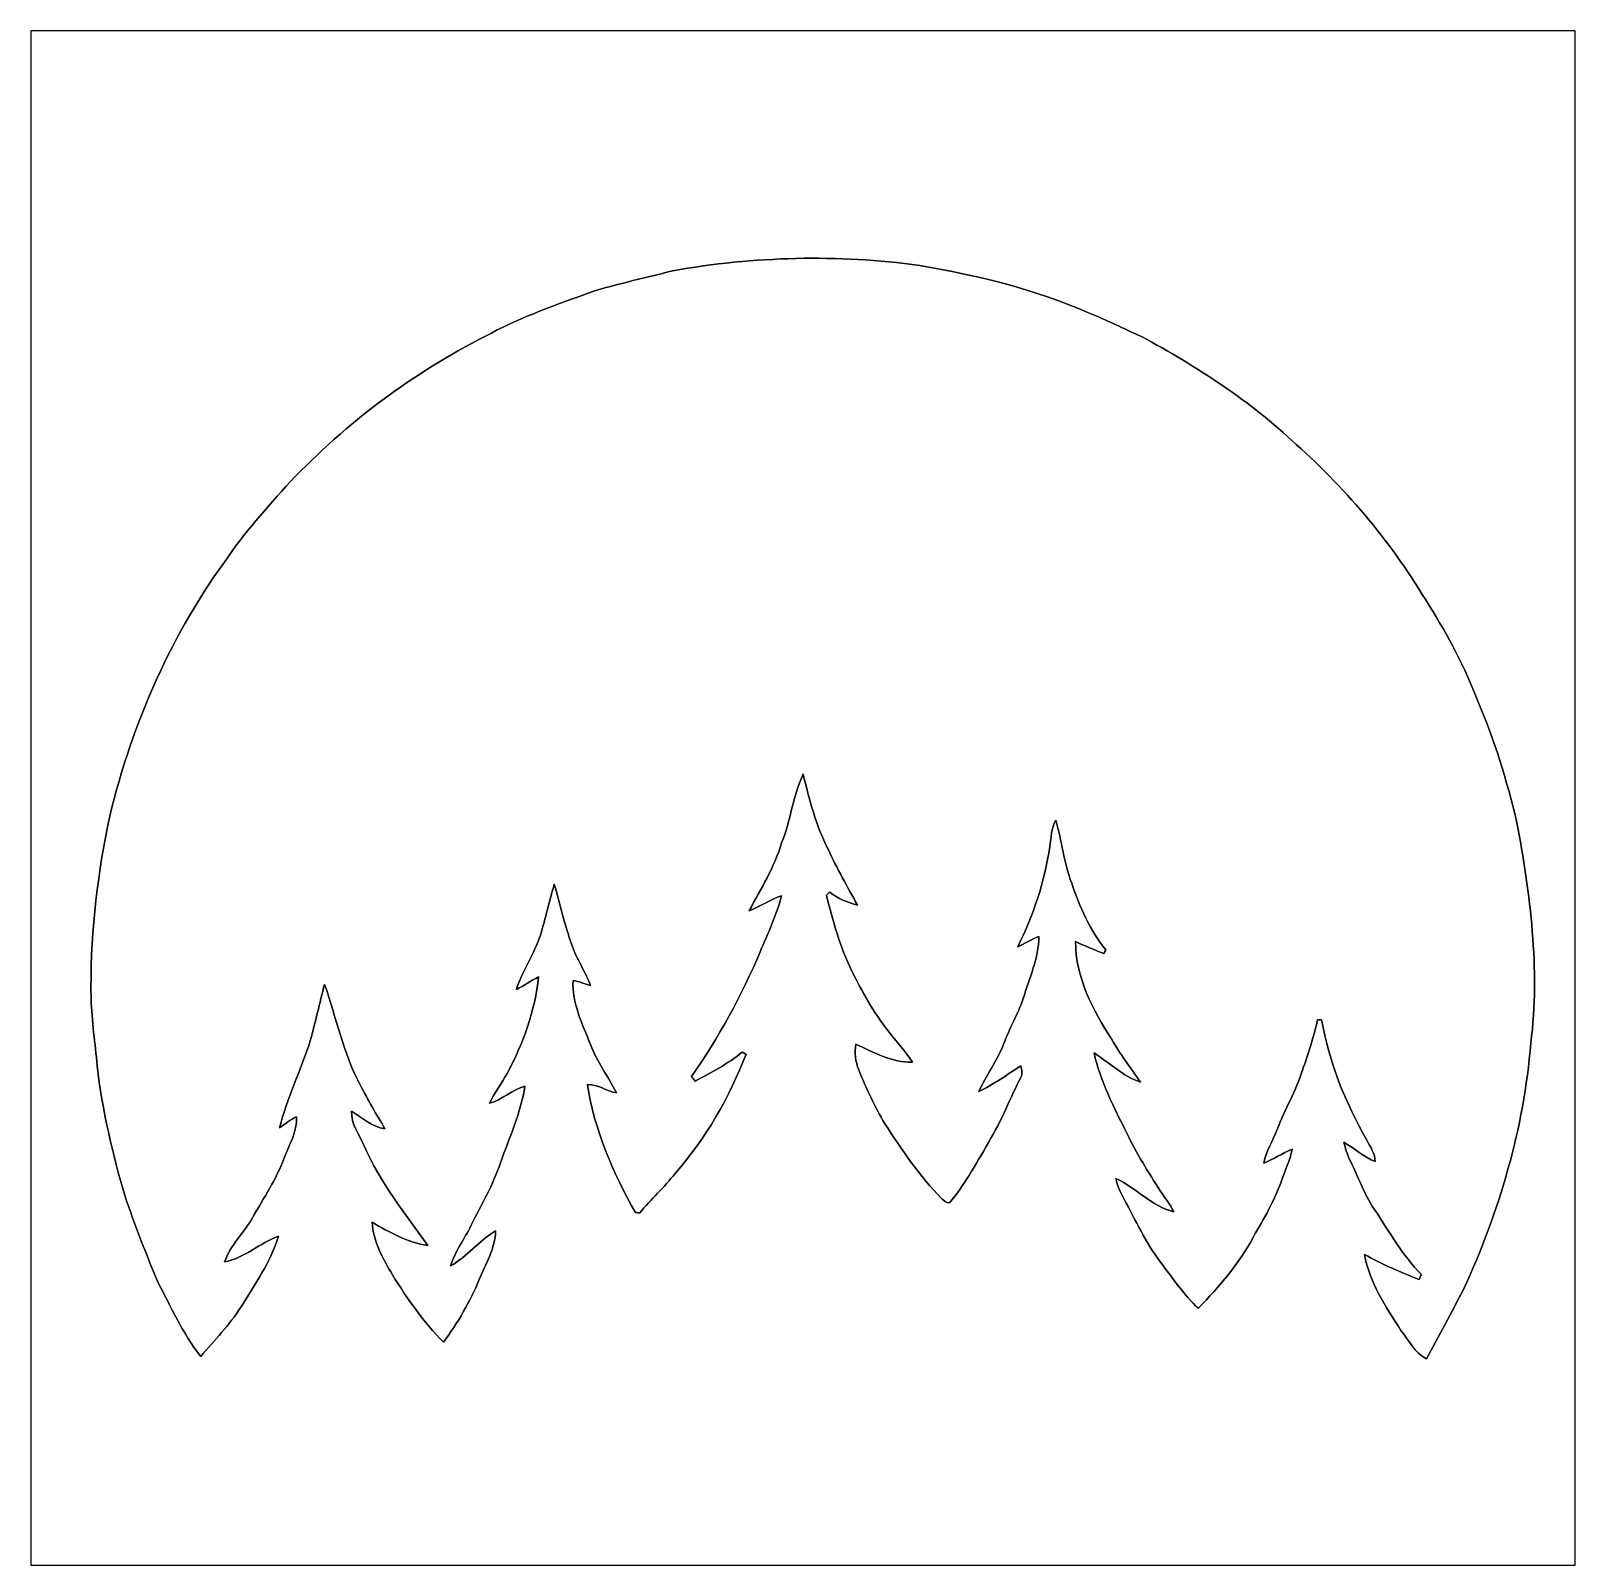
# Model space of a CAD drawing. Header units: centimetres. Extents: x -16.8 to 16.8, y -16.7 to 16.7.
import ezdxf

# ---------------------------------------------------------------- set-up
doc = ezdxf.new("R2010")
doc.units = ezdxf.units.CM
doc.header["$MEASUREMENT"] = 0
doc.layers.add('Layer 1', color=7, linetype='Continuous')

msp = doc.modelspace()

# ---------------------------------------------------------------- linework, layer by layer
at = {"layer": 'Layer 1', "color": 7}
for points, knots in [([(-16.77458, 16.66875), (-16.77458, 16.66875), (16.77458, 16.66875), (16.77458, 16.66875), (16.77458, 16.66875), (16.77458, 16.66875), (16.77458, -16.66875), (16.77458, -16.66875), (16.77458, -16.66875), (16.77458, -16.66875), (-16.77458, -16.66875), (-16.77458, -16.66875), (-16.77458, -16.66875), (-16.77458, -16.66875), (-16.77458, 16.66875), (-16.77458, 16.66875), (-16.77458, 16.66875), (-16.77458, 16.66875), (-16.77458, 16.66875), (-16.77458, 16.66875)], [0, 0, 0, 0, 0.16666667, 0.16666667, 0.16666667, 0.16666667, 0.33333333, 0.33333333, 0.33333333, 0.33333333, 0.5, 0.5, 0.5, 0.5, 0.66666667, 0.66666667, 0.66666667, 0.66666667, 1, 1, 1, 1]), ([(-2.83633, 11.45822), (-3.48474, 11.27584), (-4.15149, 11.15942), (-4.78614, 10.92764), (-4.78614, 10.92764), (-5.50157, 10.66271), (-6.22723, 10.408), (-6.89575, 10.03547), (-6.89575, 10.03547), (-8.47549, 9.23149), (-9.91835, 8.15728), (-11.13861, 6.87105), (-11.13861, 6.87105), (-11.64237, 6.3119), (-12.15178, 5.75239), (-12.57159, 5.12551), (-12.57159, 5.12551), (-13.79996, 3.42371), (-14.63957, 1.45521), (-15.10418, -0.58808), (-15.10418, -0.58808), (-15.3483, -1.82809), (-15.49259, -3.09174), (-15.46648, -4.35751), (-15.46648, -4.35751), (-15.45625, -4.84822), (-15.37088, -5.33294), (-15.33737, -5.82224), (-15.33737, -5.82224), (-15.2206, -6.78427), (-15.00082, -7.73218), (-14.72953, -8.66175), (-14.72953, -8.66175), (-14.51539, -9.28194), (-14.27692, -9.89401), (-14.02503, -10.49972), (-14.02503, -10.49972), (-13.73329, -11.0557), (-13.47541, -11.63637), (-13.08594, -12.1345), (-13.08594, -12.1345), (-12.78467, -11.78736), (-12.46258, -11.45646), (-12.21493, -11.06629), (-12.21493, -11.06629), (-11.9059, -10.5731), (-11.57111, -10.08274), (-11.39437, -9.52253), (-11.39437, -9.52253), (-11.8043, -9.66929), (-12.12921, -9.99525), (-12.56594, -10.08133), (-12.56594, -10.08133), (-12.44494, -9.71162), (-12.13767, -9.44527), (-11.95246, -9.10908), (-11.95246, -9.10908), (-11.71893, -8.69068), (-11.44517, -8.29239), (-11.27866, -7.83943), (-11.27866, -7.83943), (-11.17106, -7.54239), (-10.98585, -7.25876), (-11.00138, -6.93032), (-11.00138, -6.93032), (-11.14213, -6.979), (-11.24903, -7.08766), (-11.37285, -7.16597), (-11.37285, -7.16597), (-11.20563, -6.51792), (-10.91212, -5.9122), (-10.70398, -5.27756), (-10.70398, -5.27756), (-10.59321, -4.8701), (-10.50184, -4.4577), (-10.39495, -4.04954), (-10.39495, -4.04954), (-10.14024, -4.77732), (-9.98538, -5.54531), (-9.62131, -6.23252), (-9.62131, -6.23252), (-9.45691, -6.55849), (-9.26818, -6.87105), (-9.08403, -7.18608), (-9.08403, -7.18608), (-9.36272, -7.14798), (-9.57298, -6.94302), (-9.80722, -6.80508), (-9.80722, -6.80508), (-9.8238, -7.08413), (-9.63542, -7.31238), (-9.53523, -7.55967), (-9.53523, -7.55967), (-9.18704, -8.34919), (-8.64835, -9.0297), (-8.14987, -9.72679), (-8.14987, -9.72679), (-8.58979, -9.65729), (-8.98172, -9.43681), (-9.36237, -9.21844), (-9.36237, -9.21844), (-9.33662, -9.63577), (-9.12636, -10.01183), (-8.91928, -10.36461), (-8.91928, -10.36461), (-8.59155, -10.88072), (-8.24442, -11.39014), (-7.81121, -11.82441), (-7.81121, -11.82441), (-7.49723, -11.40319), (-7.23547, -10.94669), (-7.03263, -10.46198), (-7.03263, -10.46198), (-6.89822, -10.11661), (-6.67949, -9.78641), (-6.68196, -9.40294), (-6.68196, -9.40294), (-7.03086, -9.62554), (-7.29509, -9.96068), (-7.65528, -10.16635), (-7.65528, -10.16635), (-7.56179, -9.85097), (-7.35577, -9.58709), (-7.21325, -9.29428), (-7.21325, -9.29428), (-6.98712, -8.84379), (-6.72888, -8.40634), (-6.57154, -7.92515), (-6.57154, -7.92515), (-6.37893, -7.37729), (-6.12987, -6.83966), (-6.04061, -6.26251), (-6.04061, -6.26251), (-6.3246, -6.32777), (-6.52921, -6.56484), (-6.81179, -6.63434), (-6.81179, -6.63434), (-6.70701, -6.40539), (-6.54685, -6.20783), (-6.42832, -5.98664), (-6.42832, -5.98664), (-6.07836, -5.33541), (-5.82613, -4.62527), (-5.74358, -3.88796), (-5.74358, -3.88796), (-5.91079, -3.96734), (-6.05896, -4.08023), (-6.22653, -4.15925), (-6.22653, -4.15925), (-6.09529, -3.74721), (-5.83777, -3.39019), (-5.70406, -2.97886), (-5.70406, -2.97886), (-5.59329, -2.61303), (-5.5118, -2.23908), (-5.40244, -1.8729), (-5.40244, -1.8729), (-5.28496, -2.31458), (-5.17454, -2.75943), (-5.0232, -3.19088), (-5.0232, -3.19088), (-4.92372, -3.50203), (-4.72334, -3.76802), (-4.61821, -4.07705), (-4.61821, -4.07705), (-4.74345, -4.03613), (-4.86586, -3.98498), (-4.99639, -3.96346), (-4.99639, -3.96346), (-5.01968, -4.45452), (-4.79354, -4.91137), (-4.61716, -5.35764), (-4.61716, -5.35764), (-4.47181, -5.73052), (-4.23298, -6.05437), (-4.05412, -6.40997), (-4.05412, -6.40997), (-4.26896, -6.36588), (-4.45841, -6.21912), (-4.68348, -6.22441), (-4.68348, -6.22441), (-4.53355, -7.21254), (-4.13173, -8.14211), (-3.64173, -9.00677), (-3.64173, -9.00677), (-3.61809, -9.00924), (-3.57011, -9.01382), (-3.54648, -9.01594), (-3.54648, -9.01594), (-3.308, -8.71432), (-3.00884, -8.46667), (-2.78059, -8.15658), (-2.78059, -8.15658), (-2.10855, -7.40057), (-1.60196, -6.50593), (-1.23402, -5.56683), (-1.23402, -5.56683), (-1.25554, -5.55554), (-1.29893, -5.53297), (-1.32045, -5.52203), (-1.32045, -5.52203), (-1.63301, -5.77603), (-1.98755, -5.96512), (-2.34174, -6.15244), (-2.34174, -6.15244), (-2.3682, -6.11893), (-2.3943, -6.08577), (-2.42041, -6.05261), (-2.42041, -6.05261), (-1.83339, -5.20171), (-1.33209, -4.29225), (-0.92922, -3.34045), (-0.92922, -3.34045), (-0.76482, -2.93934), (-0.57221, -2.54706), (-0.46496, -2.12513), (-0.46496, -2.12513), (-0.71508, -2.20204), (-0.92604, -2.36114), (-1.17016, -2.45145), (-1.17016, -2.45145), (-0.91299, -1.97168), (-0.61877, -1.50424), (-0.46461, -0.97614), (-0.46461, -0.97614), (-0.26917, -0.48754), (-0.21943, 0.04551), (0.00423, 0.52388), (0.00423, 0.52388), (0.13476, -0.03563), (0.28293, -0.59761), (0.54504, -1.11196), (0.54504, -1.11196), (0.73307, -1.5307), (0.96591, -1.92652), (1.18322, -2.3301), (1.18322, -2.3301), (0.96979, -2.26695), (0.75283, -2.19075), (0.58208, -2.04294), (0.58208, -2.04294), (0.55739, -2.06551), (0.53269, -2.08809), (0.50871, -2.11138), (0.50871, -2.11138), (0.65264, -2.66665), (0.8001, -3.22756), (1.05339, -3.74544), (1.05339, -3.74544), (1.27988, -4.20617), (1.53282, -4.65843), (1.85244, -5.06201), (1.85244, -5.06201), (2.02283, -5.29096), (2.22426, -5.49592), (2.37631, -5.73864), (2.37631, -5.73864), (1.9371, -5.75451), (1.53388, -5.52803), (1.14794, -5.34741), (1.14794, -5.34741), (1.11831, -5.53685), (1.1363, -5.73088), (1.21391, -5.90832), (1.21391, -5.90832), (1.37019, -6.3119), (1.55857, -6.70348), (1.77694, -7.07708), (1.77694, -7.07708), (2.15371, -7.64328), (2.52518, -8.22149), (3.01202, -8.70126), (3.01202, -8.70126), (3.05964, -8.74395), (3.10938, -8.80251), (3.18029, -8.79651), (3.18029, -8.79651), (3.34292, -8.61236), (3.47945, -8.40634), (3.61103, -8.19926), (3.61103, -8.19926), (3.89396, -7.72442), (4.1843, -7.2517), (4.41466, -6.74864), (4.41466, -6.74864), (4.51026, -6.51863), (4.61892, -6.29426), (4.73251, -6.07272), (4.73251, -6.07272), (4.77732, -5.99475), (4.74768, -5.90409), (4.73463, -5.82224), (4.73463, -5.82224), (4.43159, -6.01239), (4.13914, -6.22265), (3.81741, -6.38104), (3.81741, -6.38104), (3.98392, -6.02862), (4.21887, -5.71182), (4.35857, -5.34599), (4.35857, -5.34599), (4.48275, -5.00909), (4.66831, -4.69865), (4.78684, -4.35998), (4.78684, -4.35998), (4.91278, -3.91478), (5.12516, -3.47909), (5.1241, -3.00778), (5.1241, -3.00778), (4.96676, -3.07305), (4.82036, -3.16124), (4.6669, -3.23462), (4.6669, -3.23462), (5.00309, -2.54776), (5.25286, -1.81575), (5.35975, -1.05657), (5.35975, -1.05657), (5.39327, -0.86325), (5.39609, -0.65828), (5.48957, -0.48119), (5.48957, -0.48119), (5.62187, -0.93416), (5.67196, -1.40899), (5.83741, -1.85244), (5.83741, -1.85244), (6.01204, -2.36643), (6.23358, -2.87584), (6.58036, -3.29883), (6.58036, -3.29883), (6.56978, -3.31858), (6.54791, -3.35844), (6.53732, -3.3782), (6.53732, -3.3782), (6.32777, -3.30129), (6.12316, -3.2131), (5.91996, -3.12138), (5.91996, -3.12138), (5.91926, -3.89855), (6.30026, -4.61222), (6.7116, -5.24863), (6.7116, -5.24863), (6.88834, -5.57671), (7.12541, -5.86423), (7.32966, -6.17467), (7.32966, -6.17467), (6.94514, -6.04696), (6.65868, -5.74957), (6.32248, -5.53861), (6.32248, -5.53861), (6.45971, -6.15562), (6.75816, -6.72289), (7.03651, -7.28557), (7.03651, -7.28557), (7.24711, -7.72054), (7.50076, -8.13259), (7.76323, -8.53793), (7.76323, -8.53793), (7.86201, -8.68751), (7.97701, -8.82721), (8.05321, -8.99125), (8.05321, -8.99125), (7.57132, -8.87307), (7.23865, -8.46314), (6.79379, -8.26699), (6.79379, -8.26699), (6.82625, -8.4268), (6.89857, -8.57356), (6.97971, -8.71396), (6.97971, -8.71396), (7.21854, -9.18281), (7.44996, -9.65976), (7.76605, -10.08345), (7.76605, -10.08345), (8.03099, -10.42635), (8.26841, -10.79394), (8.59014, -11.08851), (8.59014, -11.08851), (9.03499, -10.61156), (9.48267, -10.12049), (9.78464, -9.53664), (9.78464, -9.53664), (10.0076, -9.14964), (10.23761, -8.76335), (10.38542, -8.33967), (10.38542, -8.33967), (10.46374, -8.1026), (10.58474, -7.87753), (10.6239, -7.62917), (10.6239, -7.62917), (10.41753, -7.72619), (10.22103, -7.84296), (10.01113, -7.93256), (10.01113, -7.93256), (10.06404, -7.67327), (10.20939, -7.44608), (10.30323, -7.2009), (10.30323, -7.2009), (10.46903, -6.76346), (10.71421, -6.35952), (10.85356, -5.91185), (10.85356, -5.91185), (10.97562, -5.55202), (11.09557, -5.19042), (11.18023, -4.81965), (11.18023, -4.81965), (11.20175, -4.81894), (11.24444, -4.81789), (11.26561, -4.81718), (11.26561, -4.81718), (11.42859, -5.74075), (11.78525, -6.62411), (12.2488, -7.43691), (12.2488, -7.43691), (12.32747, -7.58296), (12.42907, -7.7283), (12.43189, -7.90116), (12.43189, -7.90116), (12.18459, -7.79674), (11.97998, -7.61965), (11.75314, -7.4803), (11.75314, -7.4803), (11.78101, -7.60765), (11.81841, -7.73324), (11.87521, -7.85142), (11.87521, -7.85142), (12.05406, -8.21126), (12.18424, -8.59649), (12.41002, -8.93233), (12.41002, -8.93233), (12.73563, -9.4167), (13.01785, -9.93704), (13.43554, -10.35156), (13.43554, -10.35156), (13.41861, -10.38789), (13.40203, -10.42423), (13.3858, -10.46127), (13.3858, -10.46127), (12.98011, -10.30287), (12.5797, -10.13178), (12.1987, -9.91976), (12.1987, -9.91976), (12.30806, -10.52795), (12.66155, -11.05711), (12.98857, -11.56794), (12.98857, -11.56794), (13.16249, -11.78137), (13.29161, -12.05089), (13.54279, -12.18565), (13.54279, -12.18565), (13.81196, -11.68471), (14.08677, -11.18658), (14.34994, -10.68211), (14.34994, -10.68211), (15.12711, -8.99372), (15.66192, -7.18256), (15.81221, -5.32553), (15.81221, -5.32553), (16.01576, -3.7151), (15.79915, -2.08774), (15.50388, -0.50271), (15.50388, -0.50271), (15.29186, 0.38523), (15.02163, 1.26118), (14.66144, 2.10079), (14.66144, 2.10079), (14.38628, 2.83069), (14.01939, 3.52319), (13.60241, 4.18147), (13.60241, 4.18147), (12.82876, 5.48852), (11.84875, 6.67138), (10.71562, 7.68209), (10.71562, 7.68209), (9.7155, 8.62259), (8.55874, 9.38107), (7.35118, 10.02736), (7.35118, 10.02736), (6.96877, 10.19916), (6.59342, 10.38789), (6.20395, 10.54382), (6.20395, 10.54382), (5.0352, 11.05182), (3.7913, 11.3605), (2.53718, 11.57005), (2.53718, 11.57005), (0.75459, 11.82194), (-1.06398, 11.76408), (-2.83633, 11.45822)], [0, 0, 0, 0, 0.00813008, 0.00813008, 0.00813008, 0.00813008, 0.01626016, 0.01626016, 0.01626016, 0.01626016, 0.02439024, 0.02439024, 0.02439024, 0.02439024, 0.03252033, 0.03252033, 0.03252033, 0.03252033, 0.04065041, 0.04065041, 0.04065041, 0.04065041, 0.04878049, 0.04878049, 0.04878049, 0.04878049, 0.05691057, 0.05691057, 0.05691057, 0.05691057, 0.06504065, 0.06504065, 0.06504065, 0.06504065, 0.07317073, 0.07317073, 0.07317073, 0.07317073, 0.08130081, 0.08130081, 0.08130081, 0.08130081, 0.08943089, 0.08943089, 0.08943089, 0.08943089, 0.09756098, 0.09756098, 0.09756098, 0.09756098, 0.10569106, 0.10569106, 0.10569106, 0.10569106, 0.11382114, 0.11382114, 0.11382114, 0.11382114, 0.12195122, 0.12195122, 0.12195122, 0.12195122, 0.1300813, 0.1300813, 0.1300813, 0.1300813, 0.13821138, 0.13821138, 0.13821138, 0.13821138, 0.14634146, 0.14634146, 0.14634146, 0.14634146, 0.15447154, 0.15447154, 0.15447154, 0.15447154, 0.16260163, 0.16260163, 0.16260163, 0.16260163, 0.17073171, 0.17073171, 0.17073171, 0.17073171, 0.17886179, 0.17886179, 0.17886179, 0.17886179, 0.18699187, 0.18699187, 0.18699187, 0.18699187, 0.19512195, 0.19512195, 0.19512195, 0.19512195, 0.20325203, 0.20325203, 0.20325203, 0.20325203, 0.21138211, 0.21138211, 0.21138211, 0.21138211, 0.2195122, 0.2195122, 0.2195122, 0.2195122, 0.22764228, 0.22764228, 0.22764228, 0.22764228, 0.23577236, 0.23577236, 0.23577236, 0.23577236, 0.24390244, 0.24390244, 0.24390244, 0.24390244, 0.25203252, 0.25203252, 0.25203252, 0.25203252, 0.2601626, 0.2601626, 0.2601626, 0.2601626, 0.26829268, 0.26829268, 0.26829268, 0.26829268, 0.27642276, 0.27642276, 0.27642276, 0.27642276, 0.28455285, 0.28455285, 0.28455285, 0.28455285, 0.29268293, 0.29268293, 0.29268293, 0.29268293, 0.30081301, 0.30081301, 0.30081301, 0.30081301, 0.30894309, 0.30894309, 0.30894309, 0.30894309, 0.31707317, 0.31707317, 0.31707317, 0.31707317, 0.32520325, 0.32520325, 0.32520325, 0.32520325, 0.33333333, 0.33333333, 0.33333333, 0.33333333, 0.34146341, 0.34146341, 0.34146341, 0.34146341, 0.3495935, 0.3495935, 0.3495935, 0.3495935, 0.35772358, 0.35772358, 0.35772358, 0.35772358, 0.36585366, 0.36585366, 0.36585366, 0.36585366, 0.37398374, 0.37398374, 0.37398374, 0.37398374, 0.38211382, 0.38211382, 0.38211382, 0.38211382, 0.3902439, 0.3902439, 0.3902439, 0.3902439, 0.39837398, 0.39837398, 0.39837398, 0.39837398, 0.40650407, 0.40650407, 0.40650407, 0.40650407, 0.41463415, 0.41463415, 0.41463415, 0.41463415, 0.42276423, 0.42276423, 0.42276423, 0.42276423, 0.43089431, 0.43089431, 0.43089431, 0.43089431, 0.43902439, 0.43902439, 0.43902439, 0.43902439, 0.44715447, 0.44715447, 0.44715447, 0.44715447, 0.45528455, 0.45528455, 0.45528455, 0.45528455, 0.46341463, 0.46341463, 0.46341463, 0.46341463, 0.47154472, 0.47154472, 0.47154472, 0.47154472, 0.4796748, 0.4796748, 0.4796748, 0.4796748, 0.48780488, 0.48780488, 0.48780488, 0.48780488, 0.49593496, 0.49593496, 0.49593496, 0.49593496, 0.50406504, 0.50406504, 0.50406504, 0.50406504, 0.51219512, 0.51219512, 0.51219512, 0.51219512, 0.5203252, 0.5203252, 0.5203252, 0.5203252, 0.52845528, 0.52845528, 0.52845528, 0.52845528, 0.53658537, 0.53658537, 0.53658537, 0.53658537, 0.54471545, 0.54471545, 0.54471545, 0.54471545, 0.55284553, 0.55284553, 0.55284553, 0.55284553, 0.56097561, 0.56097561, 0.56097561, 0.56097561, 0.56910569, 0.56910569, 0.56910569, 0.56910569, 0.57723577, 0.57723577, 0.57723577, 0.57723577, 0.58536585, 0.58536585, 0.58536585, 0.58536585, 0.59349593, 0.59349593, 0.59349593, 0.59349593, 0.60162602, 0.60162602, 0.60162602, 0.60162602, 0.6097561, 0.6097561, 0.6097561, 0.6097561, 0.61788618, 0.61788618, 0.61788618, 0.61788618, 0.62601626, 0.62601626, 0.62601626, 0.62601626, 0.63414634, 0.63414634, 0.63414634, 0.63414634, 0.64227642, 0.64227642, 0.64227642, 0.64227642, 0.6504065, 0.6504065, 0.6504065, 0.6504065, 0.65853659, 0.65853659, 0.65853659, 0.65853659, 0.66666667, 0.66666667, 0.66666667, 0.66666667, 0.67479675, 0.67479675, 0.67479675, 0.67479675, 0.68292683, 0.68292683, 0.68292683, 0.68292683, 0.69105691, 0.69105691, 0.69105691, 0.69105691, 0.69918699, 0.69918699, 0.69918699, 0.69918699, 0.70731707, 0.70731707, 0.70731707, 0.70731707, 0.71544715, 0.71544715, 0.71544715, 0.71544715, 0.72357724, 0.72357724, 0.72357724, 0.72357724, 0.73170732, 0.73170732, 0.73170732, 0.73170732, 0.7398374, 0.7398374, 0.7398374, 0.7398374, 0.74796748, 0.74796748, 0.74796748, 0.74796748, 0.75609756, 0.75609756, 0.75609756, 0.75609756, 0.76422764, 0.76422764, 0.76422764, 0.76422764, 0.77235772, 0.77235772, 0.77235772, 0.77235772, 0.7804878, 0.7804878, 0.7804878, 0.7804878, 0.78861789, 0.78861789, 0.78861789, 0.78861789, 0.79674797, 0.79674797, 0.79674797, 0.79674797, 0.80487805, 0.80487805, 0.80487805, 0.80487805, 0.81300813, 0.81300813, 0.81300813, 0.81300813, 0.82113821, 0.82113821, 0.82113821, 0.82113821, 0.82926829, 0.82926829, 0.82926829, 0.82926829, 0.83739837, 0.83739837, 0.83739837, 0.83739837, 0.84552846, 0.84552846, 0.84552846, 0.84552846, 0.85365854, 0.85365854, 0.85365854, 0.85365854, 0.86178862, 0.86178862, 0.86178862, 0.86178862, 0.8699187, 0.8699187, 0.8699187, 0.8699187, 0.87804878, 0.87804878, 0.87804878, 0.87804878, 0.88617886, 0.88617886, 0.88617886, 0.88617886, 0.89430894, 0.89430894, 0.89430894, 0.89430894, 0.90243902, 0.90243902, 0.90243902, 0.90243902, 0.91056911, 0.91056911, 0.91056911, 0.91056911, 0.91869919, 0.91869919, 0.91869919, 0.91869919, 0.92682927, 0.92682927, 0.92682927, 0.92682927, 0.93495935, 0.93495935, 0.93495935, 0.93495935, 0.94308943, 0.94308943, 0.94308943, 0.94308943, 0.95121951, 0.95121951, 0.95121951, 0.95121951, 0.95934959, 0.95934959, 0.95934959, 0.95934959, 0.96747967, 0.96747967, 0.96747967, 0.96747967, 0.97560976, 0.97560976, 0.97560976, 0.97560976, 0.98373984, 0.98373984, 0.98373984, 0.98373984, 1, 1, 1, 1])]:
    msp.add_open_spline(points, degree=3, knots=knots, dxfattribs=at)
at = {"layer": 'Layer 1', "color": 253}
msp.add_open_spline([(-2.83633, 11.45822), (-1.06398, 11.76408), (0.75459, 11.82194), (2.53718, 11.57005), (2.53718, 11.57005), (3.7913, 11.3605), (5.0352, 11.05182), (6.20395, 10.54382), (6.20395, 10.54382), (6.59342, 10.38789), (6.96877, 10.19916), (7.35118, 10.02736), (7.35118, 10.02736), (8.55874, 9.38107), (9.7155, 8.62259), (10.71562, 7.68209), (10.71562, 7.68209), (11.84875, 6.67138), (12.82876, 5.48852), (13.60241, 4.18147), (13.60241, 4.18147), (14.01939, 3.52319), (14.38628, 2.83069), (14.66144, 2.10079), (14.66144, 2.10079), (15.02163, 1.26118), (15.29186, 0.38523), (15.50388, -0.50271), (15.50388, -0.50271), (15.79915, -2.08774), (16.01576, -3.7151), (15.81221, -5.32553), (15.81221, -5.32553), (15.66192, -7.18256), (15.12711, -8.99372), (14.34994, -10.68211), (14.34994, -10.68211), (14.08677, -11.18658), (13.81196, -11.68471), (13.54279, -12.18565), (13.54279, -12.18565), (13.29161, -12.05089), (13.16249, -11.78137), (12.98857, -11.56794), (12.98857, -11.56794), (12.66155, -11.05711), (12.30806, -10.52795), (12.1987, -9.91976), (12.1987, -9.91976), (12.5797, -10.13178), (12.98011, -10.30287), (13.3858, -10.46127), (13.3858, -10.46127), (13.40203, -10.42423), (13.41861, -10.38789), (13.43554, -10.35156), (13.43554, -10.35156), (13.01785, -9.93704), (12.73563, -9.4167), (12.41002, -8.93233), (12.41002, -8.93233), (12.18424, -8.59649), (12.05406, -8.21126), (11.87521, -7.85142), (11.87521, -7.85142), (11.81841, -7.73324), (11.78101, -7.60765), (11.75314, -7.4803), (11.75314, -7.4803), (11.97998, -7.61965), (12.18459, -7.79674), (12.43189, -7.90116), (12.43189, -7.90116), (12.42907, -7.7283), (12.32747, -7.58296), (12.2488, -7.43691), (12.2488, -7.43691), (11.78525, -6.62411), (11.42859, -5.74075), (11.26561, -4.81718), (11.26561, -4.81718), (11.24444, -4.81789), (11.20175, -4.81894), (11.18023, -4.81965), (11.18023, -4.81965), (11.09557, -5.19042), (10.97562, -5.55202), (10.85356, -5.91185), (10.85356, -5.91185), (10.71421, -6.35952), (10.46903, -6.76346), (10.30323, -7.2009), (10.30323, -7.2009), (10.20939, -7.44608), (10.06404, -7.67327), (10.01113, -7.93256), (10.01113, -7.93256), (10.22103, -7.84296), (10.41753, -7.72619), (10.6239, -7.62917), (10.6239, -7.62917), (10.58474, -7.87753), (10.46374, -8.1026), (10.38542, -8.33967), (10.38542, -8.33967), (10.23761, -8.76335), (10.0076, -9.14964), (9.78464, -9.53664), (9.78464, -9.53664), (9.48267, -10.12049), (9.03499, -10.61156), (8.59014, -11.08851), (8.59014, -11.08851), (8.26841, -10.79394), (8.03099, -10.42635), (7.76605, -10.08345), (7.76605, -10.08345), (7.44996, -9.65976), (7.21854, -9.18281), (6.97971, -8.71396), (6.97971, -8.71396), (6.89857, -8.57356), (6.82625, -8.4268), (6.79379, -8.26699), (6.79379, -8.26699), (7.23865, -8.46314), (7.57132, -8.87307), (8.05321, -8.99125), (8.05321, -8.99125), (7.97701, -8.82721), (7.86201, -8.68751), (7.76323, -8.53793), (7.76323, -8.53793), (7.50076, -8.13259), (7.24711, -7.72054), (7.03651, -7.28557), (7.03651, -7.28557), (6.75816, -6.72289), (6.45971, -6.15562), (6.32248, -5.53861), (6.32248, -5.53861), (6.65868, -5.74957), (6.94514, -6.04696), (7.32966, -6.17467), (7.32966, -6.17467), (7.12541, -5.86423), (6.88834, -5.57671), (6.7116, -5.24863), (6.7116, -5.24863), (6.30026, -4.61222), (5.91926, -3.89855), (5.91996, -3.12138), (5.91996, -3.12138), (6.12316, -3.2131), (6.32777, -3.30129), (6.53732, -3.3782), (6.53732, -3.3782), (6.54791, -3.35844), (6.56978, -3.31858), (6.58036, -3.29883), (6.58036, -3.29883), (6.23358, -2.87584), (6.01204, -2.36643), (5.83741, -1.85244), (5.83741, -1.85244), (5.67196, -1.40899), (5.62187, -0.93416), (5.48957, -0.48119), (5.48957, -0.48119), (5.39609, -0.65828), (5.39327, -0.86325), (5.35975, -1.05657), (5.35975, -1.05657), (5.25286, -1.81575), (5.00309, -2.54776), (4.6669, -3.23462), (4.6669, -3.23462), (4.82036, -3.16124), (4.96676, -3.07305), (5.1241, -3.00778), (5.1241, -3.00778), (5.12516, -3.47909), (4.91278, -3.91478), (4.78684, -4.35998), (4.78684, -4.35998), (4.66831, -4.69865), (4.48275, -5.00909), (4.35857, -5.34599), (4.35857, -5.34599), (4.21887, -5.71182), (3.98392, -6.02862), (3.81741, -6.38104), (3.81741, -6.38104), (4.13914, -6.22265), (4.43159, -6.01239), (4.73463, -5.82224), (4.73463, -5.82224), (4.74768, -5.90409), (4.77732, -5.99475), (4.73251, -6.07272), (4.73251, -6.07272), (4.61892, -6.29426), (4.51026, -6.51863), (4.41466, -6.74864), (4.41466, -6.74864), (4.1843, -7.2517), (3.89396, -7.72442), (3.61103, -8.19926), (3.61103, -8.19926), (3.47945, -8.40634), (3.34292, -8.61236), (3.18029, -8.79651), (3.18029, -8.79651), (3.10938, -8.80251), (3.05964, -8.74395), (3.01202, -8.70126), (3.01202, -8.70126), (2.52518, -8.22149), (2.15371, -7.64328), (1.77694, -7.07708), (1.77694, -7.07708), (1.55857, -6.70348), (1.37019, -6.3119), (1.21391, -5.90832), (1.21391, -5.90832), (1.1363, -5.73088), (1.11831, -5.53685), (1.14794, -5.34741), (1.14794, -5.34741), (1.53388, -5.52803), (1.9371, -5.75451), (2.37631, -5.73864), (2.37631, -5.73864), (2.22426, -5.49592), (2.02283, -5.29096), (1.85244, -5.06201), (1.85244, -5.06201), (1.53282, -4.65843), (1.27988, -4.20617), (1.05339, -3.74544), (1.05339, -3.74544), (0.8001, -3.22756), (0.65264, -2.66665), (0.50871, -2.11138), (0.50871, -2.11138), (0.53269, -2.08809), (0.55739, -2.06551), (0.58208, -2.04294), (0.58208, -2.04294), (0.75283, -2.19075), (0.96979, -2.26695), (1.18322, -2.3301), (1.18322, -2.3301), (0.96591, -1.92652), (0.73307, -1.5307), (0.54504, -1.11196), (0.54504, -1.11196), (0.28293, -0.59761), (0.13476, -0.03563), (0.00423, 0.52388), (0.00423, 0.52388), (-0.21943, 0.04551), (-0.26917, -0.48754), (-0.46461, -0.97614), (-0.46461, -0.97614), (-0.61877, -1.50424), (-0.91299, -1.97168), (-1.17016, -2.45145), (-1.17016, -2.45145), (-0.92604, -2.36114), (-0.71508, -2.20204), (-0.46496, -2.12513), (-0.46496, -2.12513), (-0.57221, -2.54706), (-0.76482, -2.93934), (-0.92922, -3.34045), (-0.92922, -3.34045), (-1.33209, -4.29225), (-1.83339, -5.20171), (-2.42041, -6.05261), (-2.42041, -6.05261), (-2.3943, -6.08577), (-2.3682, -6.11893), (-2.34174, -6.15244), (-2.34174, -6.15244), (-1.98755, -5.96512), (-1.63301, -5.77603), (-1.32045, -5.52203), (-1.32045, -5.52203), (-1.29893, -5.53297), (-1.25554, -5.55554), (-1.23402, -5.56683), (-1.23402, -5.56683), (-1.60196, -6.50593), (-2.10855, -7.40057), (-2.78059, -8.15658), (-2.78059, -8.15658), (-3.00884, -8.46667), (-3.308, -8.71432), (-3.54648, -9.01594), (-3.54648, -9.01594), (-3.57011, -9.01382), (-3.61809, -9.00924), (-3.64173, -9.00677), (-3.64173, -9.00677), (-4.13173, -8.14211), (-4.53355, -7.21254), (-4.68348, -6.22441), (-4.68348, -6.22441), (-4.45841, -6.21912), (-4.26896, -6.36588), (-4.05412, -6.40997), (-4.05412, -6.40997), (-4.23298, -6.05437), (-4.47181, -5.73052), (-4.61716, -5.35764), (-4.61716, -5.35764), (-4.79354, -4.91137), (-5.01968, -4.45452), (-4.99639, -3.96346), (-4.99639, -3.96346), (-4.86586, -3.98498), (-4.74345, -4.03613), (-4.61821, -4.07705), (-4.61821, -4.07705), (-4.72334, -3.76802), (-4.92372, -3.50203), (-5.0232, -3.19088), (-5.0232, -3.19088), (-5.17454, -2.75943), (-5.28496, -2.31458), (-5.40244, -1.8729), (-5.40244, -1.8729), (-5.5118, -2.23908), (-5.59329, -2.61303), (-5.70406, -2.97886), (-5.70406, -2.97886), (-5.83777, -3.39019), (-6.09529, -3.74721), (-6.22653, -4.15925), (-6.22653, -4.15925), (-6.05896, -4.08023), (-5.91079, -3.96734), (-5.74358, -3.88796), (-5.74358, -3.88796), (-5.82613, -4.62527), (-6.07836, -5.33541), (-6.42832, -5.98664), (-6.42832, -5.98664), (-6.54685, -6.20783), (-6.70701, -6.40539), (-6.81179, -6.63434), (-6.81179, -6.63434), (-6.52921, -6.56484), (-6.3246, -6.32777), (-6.04061, -6.26251), (-6.04061, -6.26251), (-6.12987, -6.83966), (-6.37893, -7.37729), (-6.57154, -7.92515), (-6.57154, -7.92515), (-6.72888, -8.40634), (-6.98712, -8.84379), (-7.21325, -9.29428), (-7.21325, -9.29428), (-7.35577, -9.58709), (-7.56179, -9.85097), (-7.65528, -10.16635), (-7.65528, -10.16635), (-7.29509, -9.96068), (-7.03086, -9.62554), (-6.68196, -9.40294), (-6.68196, -9.40294), (-6.67949, -9.78641), (-6.89822, -10.11661), (-7.03263, -10.46198), (-7.03263, -10.46198), (-7.23547, -10.94669), (-7.49723, -11.40319), (-7.81121, -11.82441), (-7.81121, -11.82441), (-8.24442, -11.39014), (-8.59155, -10.88072), (-8.91928, -10.36461), (-8.91928, -10.36461), (-9.12636, -10.01183), (-9.33662, -9.63577), (-9.36237, -9.21844), (-9.36237, -9.21844), (-8.98172, -9.43681), (-8.58979, -9.65729), (-8.14987, -9.72679), (-8.14987, -9.72679), (-8.64835, -9.0297), (-9.18704, -8.34919), (-9.53523, -7.55967), (-9.53523, -7.55967), (-9.63542, -7.31238), (-9.8238, -7.08413), (-9.80722, -6.80508), (-9.80722, -6.80508), (-9.57298, -6.94302), (-9.36272, -7.14798), (-9.08403, -7.18608), (-9.08403, -7.18608), (-9.26818, -6.87105), (-9.45691, -6.55849), (-9.62131, -6.23252), (-9.62131, -6.23252), (-9.98538, -5.54531), (-10.14024, -4.77732), (-10.39495, -4.04954), (-10.39495, -4.04954), (-10.50184, -4.4577), (-10.59321, -4.8701), (-10.70398, -5.27756), (-10.70398, -5.27756), (-10.91212, -5.9122), (-11.20563, -6.51792), (-11.37285, -7.16597), (-11.37285, -7.16597), (-11.24903, -7.08766), (-11.14213, -6.979), (-11.00138, -6.93032), (-11.00138, -6.93032), (-10.98585, -7.25876), (-11.17106, -7.54239), (-11.27866, -7.83943), (-11.27866, -7.83943), (-11.44517, -8.29239), (-11.71893, -8.69068), (-11.95246, -9.10908), (-11.95246, -9.10908), (-12.13767, -9.44527), (-12.44494, -9.71162), (-12.56594, -10.08133), (-12.56594, -10.08133), (-12.12921, -9.99525), (-11.8043, -9.66929), (-11.39437, -9.52253), (-11.39437, -9.52253), (-11.57111, -10.08274), (-11.9059, -10.5731), (-12.21493, -11.06629), (-12.21493, -11.06629), (-12.46258, -11.45646), (-12.78467, -11.78736), (-13.08594, -12.1345), (-13.08594, -12.1345), (-13.47541, -11.63637), (-13.73329, -11.0557), (-14.02503, -10.49972), (-14.02503, -10.49972), (-14.27692, -9.89401), (-14.51539, -9.28194), (-14.72953, -8.66175), (-14.72953, -8.66175), (-15.00082, -7.73218), (-15.2206, -6.78427), (-15.33737, -5.82224), (-15.33737, -5.82224), (-15.37088, -5.33294), (-15.45625, -4.84822), (-15.46648, -4.35751), (-15.46648, -4.35751), (-15.49259, -3.09174), (-15.3483, -1.82809), (-15.10418, -0.58808), (-15.10418, -0.58808), (-14.63957, 1.45521), (-13.79996, 3.42371), (-12.57159, 5.12551), (-12.57159, 5.12551), (-12.15178, 5.75239), (-11.64237, 6.3119), (-11.13861, 6.87105), (-11.13861, 6.87105), (-9.91835, 8.15728), (-8.47549, 9.23149), (-6.89575, 10.03547), (-6.89575, 10.03547), (-6.22723, 10.408), (-5.50157, 10.66271), (-4.78614, 10.92764), (-4.78614, 10.92764), (-4.15149, 11.15942), (-3.48474, 11.27584), (-2.83633, 11.45822)], degree=3, knots=[0, 0, 0, 0, 0.00813008, 0.00813008, 0.00813008, 0.00813008, 0.01626016, 0.01626016, 0.01626016, 0.01626016, 0.02439024, 0.02439024, 0.02439024, 0.02439024, 0.03252033, 0.03252033, 0.03252033, 0.03252033, 0.04065041, 0.04065041, 0.04065041, 0.04065041, 0.04878049, 0.04878049, 0.04878049, 0.04878049, 0.05691057, 0.05691057, 0.05691057, 0.05691057, 0.06504065, 0.06504065, 0.06504065, 0.06504065, 0.07317073, 0.07317073, 0.07317073, 0.07317073, 0.08130081, 0.08130081, 0.08130081, 0.08130081, 0.08943089, 0.08943089, 0.08943089, 0.08943089, 0.09756098, 0.09756098, 0.09756098, 0.09756098, 0.10569106, 0.10569106, 0.10569106, 0.10569106, 0.11382114, 0.11382114, 0.11382114, 0.11382114, 0.12195122, 0.12195122, 0.12195122, 0.12195122, 0.1300813, 0.1300813, 0.1300813, 0.1300813, 0.13821138, 0.13821138, 0.13821138, 0.13821138, 0.14634146, 0.14634146, 0.14634146, 0.14634146, 0.15447154, 0.15447154, 0.15447154, 0.15447154, 0.16260163, 0.16260163, 0.16260163, 0.16260163, 0.17073171, 0.17073171, 0.17073171, 0.17073171, 0.17886179, 0.17886179, 0.17886179, 0.17886179, 0.18699187, 0.18699187, 0.18699187, 0.18699187, 0.19512195, 0.19512195, 0.19512195, 0.19512195, 0.20325203, 0.20325203, 0.20325203, 0.20325203, 0.21138211, 0.21138211, 0.21138211, 0.21138211, 0.2195122, 0.2195122, 0.2195122, 0.2195122, 0.22764228, 0.22764228, 0.22764228, 0.22764228, 0.23577236, 0.23577236, 0.23577236, 0.23577236, 0.24390244, 0.24390244, 0.24390244, 0.24390244, 0.25203252, 0.25203252, 0.25203252, 0.25203252, 0.2601626, 0.2601626, 0.2601626, 0.2601626, 0.26829268, 0.26829268, 0.26829268, 0.26829268, 0.27642276, 0.27642276, 0.27642276, 0.27642276, 0.28455285, 0.28455285, 0.28455285, 0.28455285, 0.29268293, 0.29268293, 0.29268293, 0.29268293, 0.30081301, 0.30081301, 0.30081301, 0.30081301, 0.30894309, 0.30894309, 0.30894309, 0.30894309, 0.31707317, 0.31707317, 0.31707317, 0.31707317, 0.32520325, 0.32520325, 0.32520325, 0.32520325, 0.33333333, 0.33333333, 0.33333333, 0.33333333, 0.34146341, 0.34146341, 0.34146341, 0.34146341, 0.3495935, 0.3495935, 0.3495935, 0.3495935, 0.35772358, 0.35772358, 0.35772358, 0.35772358, 0.36585366, 0.36585366, 0.36585366, 0.36585366, 0.37398374, 0.37398374, 0.37398374, 0.37398374, 0.38211382, 0.38211382, 0.38211382, 0.38211382, 0.3902439, 0.3902439, 0.3902439, 0.3902439, 0.39837398, 0.39837398, 0.39837398, 0.39837398, 0.40650407, 0.40650407, 0.40650407, 0.40650407, 0.41463415, 0.41463415, 0.41463415, 0.41463415, 0.42276423, 0.42276423, 0.42276423, 0.42276423, 0.43089431, 0.43089431, 0.43089431, 0.43089431, 0.43902439, 0.43902439, 0.43902439, 0.43902439, 0.44715447, 0.44715447, 0.44715447, 0.44715447, 0.45528455, 0.45528455, 0.45528455, 0.45528455, 0.46341463, 0.46341463, 0.46341463, 0.46341463, 0.47154472, 0.47154472, 0.47154472, 0.47154472, 0.4796748, 0.4796748, 0.4796748, 0.4796748, 0.48780488, 0.48780488, 0.48780488, 0.48780488, 0.49593496, 0.49593496, 0.49593496, 0.49593496, 0.50406504, 0.50406504, 0.50406504, 0.50406504, 0.51219512, 0.51219512, 0.51219512, 0.51219512, 0.5203252, 0.5203252, 0.5203252, 0.5203252, 0.52845528, 0.52845528, 0.52845528, 0.52845528, 0.53658537, 0.53658537, 0.53658537, 0.53658537, 0.54471545, 0.54471545, 0.54471545, 0.54471545, 0.55284553, 0.55284553, 0.55284553, 0.55284553, 0.56097561, 0.56097561, 0.56097561, 0.56097561, 0.56910569, 0.56910569, 0.56910569, 0.56910569, 0.57723577, 0.57723577, 0.57723577, 0.57723577, 0.58536585, 0.58536585, 0.58536585, 0.58536585, 0.59349593, 0.59349593, 0.59349593, 0.59349593, 0.60162602, 0.60162602, 0.60162602, 0.60162602, 0.6097561, 0.6097561, 0.6097561, 0.6097561, 0.61788618, 0.61788618, 0.61788618, 0.61788618, 0.62601626, 0.62601626, 0.62601626, 0.62601626, 0.63414634, 0.63414634, 0.63414634, 0.63414634, 0.64227642, 0.64227642, 0.64227642, 0.64227642, 0.6504065, 0.6504065, 0.6504065, 0.6504065, 0.65853659, 0.65853659, 0.65853659, 0.65853659, 0.66666667, 0.66666667, 0.66666667, 0.66666667, 0.67479675, 0.67479675, 0.67479675, 0.67479675, 0.68292683, 0.68292683, 0.68292683, 0.68292683, 0.69105691, 0.69105691, 0.69105691, 0.69105691, 0.69918699, 0.69918699, 0.69918699, 0.69918699, 0.70731707, 0.70731707, 0.70731707, 0.70731707, 0.71544715, 0.71544715, 0.71544715, 0.71544715, 0.72357724, 0.72357724, 0.72357724, 0.72357724, 0.73170732, 0.73170732, 0.73170732, 0.73170732, 0.7398374, 0.7398374, 0.7398374, 0.7398374, 0.74796748, 0.74796748, 0.74796748, 0.74796748, 0.75609756, 0.75609756, 0.75609756, 0.75609756, 0.76422764, 0.76422764, 0.76422764, 0.76422764, 0.77235772, 0.77235772, 0.77235772, 0.77235772, 0.7804878, 0.7804878, 0.7804878, 0.7804878, 0.78861789, 0.78861789, 0.78861789, 0.78861789, 0.79674797, 0.79674797, 0.79674797, 0.79674797, 0.80487805, 0.80487805, 0.80487805, 0.80487805, 0.81300813, 0.81300813, 0.81300813, 0.81300813, 0.82113821, 0.82113821, 0.82113821, 0.82113821, 0.82926829, 0.82926829, 0.82926829, 0.82926829, 0.83739837, 0.83739837, 0.83739837, 0.83739837, 0.84552846, 0.84552846, 0.84552846, 0.84552846, 0.85365854, 0.85365854, 0.85365854, 0.85365854, 0.86178862, 0.86178862, 0.86178862, 0.86178862, 0.8699187, 0.8699187, 0.8699187, 0.8699187, 0.87804878, 0.87804878, 0.87804878, 0.87804878, 0.88617886, 0.88617886, 0.88617886, 0.88617886, 0.89430894, 0.89430894, 0.89430894, 0.89430894, 0.90243902, 0.90243902, 0.90243902, 0.90243902, 0.91056911, 0.91056911, 0.91056911, 0.91056911, 0.91869919, 0.91869919, 0.91869919, 0.91869919, 0.92682927, 0.92682927, 0.92682927, 0.92682927, 0.93495935, 0.93495935, 0.93495935, 0.93495935, 0.94308943, 0.94308943, 0.94308943, 0.94308943, 0.95121951, 0.95121951, 0.95121951, 0.95121951, 0.95934959, 0.95934959, 0.95934959, 0.95934959, 0.96747967, 0.96747967, 0.96747967, 0.96747967, 0.97560976, 0.97560976, 0.97560976, 0.97560976, 0.98373984, 0.98373984, 0.98373984, 0.98373984, 1, 1, 1, 1], dxfattribs=at)

doc.saveas('drawing.dxf')
